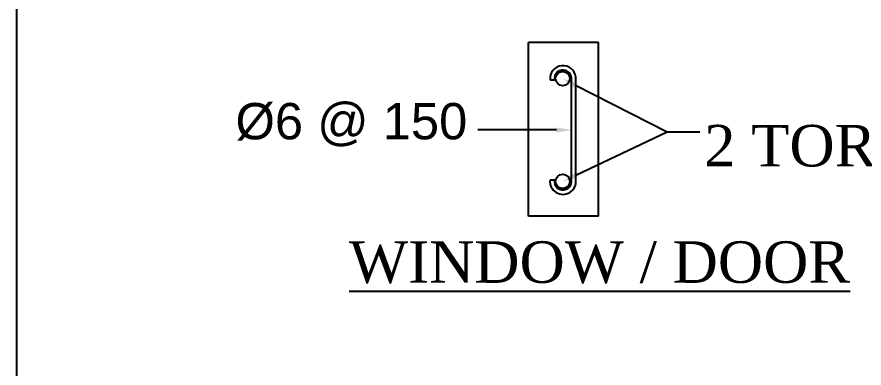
# Model space of a CAD drawing. Header units: metres. Extents: x -54 to 177, y -43 to 77.
# Drawn here: x 26.167 to 29.645, y 10.728 to 12.167 of the extents above; entities that cross this region are included whole.
import ezdxf
from ezdxf.enums import TextEntityAlignment as Align

# ---------------------------------------------------------------- set-up
doc = ezdxf.new("R2010")
doc.units = ezdxf.units.M
doc.header["$LTSCALE"] = 2
doc.header["$MEASUREMENT"] = 0
doc.styles.add('B', font='romantic.ttf')
doc.styles.add('CA', font='arial.ttf', dxfattribs={"height": 12})

# ---------------------------------------------------------------- blocks, each defined once
blk = doc.blocks.new('A$C64980A76')
at = {"color": 0}
for p, q in [((74.153, 0), (74.153, 90.569)), ((99.575, 40.526), (96.52, 40.526)), ((96.52, 32.945), (96.52, 40.526)), ((99.575, 32.945), (99.575, 40.526)), ((97.46, 38.889), (97.656, 38.889)), ((98.396, 34.409), (98.396, 38.999)), ((98.59, 34.526), (98.59, 39.011)), ((97.46, 34.52), (97.656, 34.52)), ((99.575, 32.945), (96.52, 32.945))]:
    blk.add_line(p, q, dxfattribs=at)
for points in [[(98.6, 38.65), (102.582, 36.62)], [(97.741, 36.704), (94.305, 36.704)], [(98.617, 34.742), (102.582, 36.62), (104.007, 36.62)]]:
    blk.add_lwpolyline(points, dxfattribs=at)
for centre in [(98.017, 38.947), (98.017, 34.461)]:
    blk.add_circle(centre, 0.311, dxfattribs=at)
for centre, radius, start, end in [((98.026, 38.947), 0.568, 6.4871, 185.8807), ((98.026, 38.947), 0.374, 8.0003, 188.9599), ((98.026, 34.461), 0.568, 174.1193, 6.4871), ((98.026, 34.461), 0.374, 171.0401, 351.9997)]:
    blk.add_arc(centre, radius, start, end, dxfattribs=at)
for points in [[(98.55, 38.553), (98.017, 38.947), (98.649, 38.747)], [(97.741, 36.813), (98.396, 36.704), (97.741, 36.595)], [(98.664, 34.643), (98.026, 34.461), (98.57, 34.84)]]:
    blk.add_solid(points, dxfattribs=at)
at = {"color": 0, "style": 'CA'}
blk.add_text('%%c6 @ 150', height=1.5865, dxfattribs=at).set_placement((83.708, 37.089), align=Align.MIDDLE_LEFT)
at = {"color": 0, "style": 'B'}
for s, p in [('2 TOR 8', (104.199, 35.113)), ('%%UWINDOW / DOOR', (88.675, 30.031))]:
    blk.add_text(s, height=1.8132, dxfattribs=at).set_placement(p)

msp = doc.modelspace()

# ---------------------------------------------------------------- block references
at = {"xscale": 0.0939071323985137, "yscale": 0.0939071323985137, "zscale": 0.0939071323985137, "rotation": 359.9999780247499}
msp.add_blockref('A$C64980A76', (19.2037, 8.257), dxfattribs=at)

doc.saveas('drawing.dxf')
